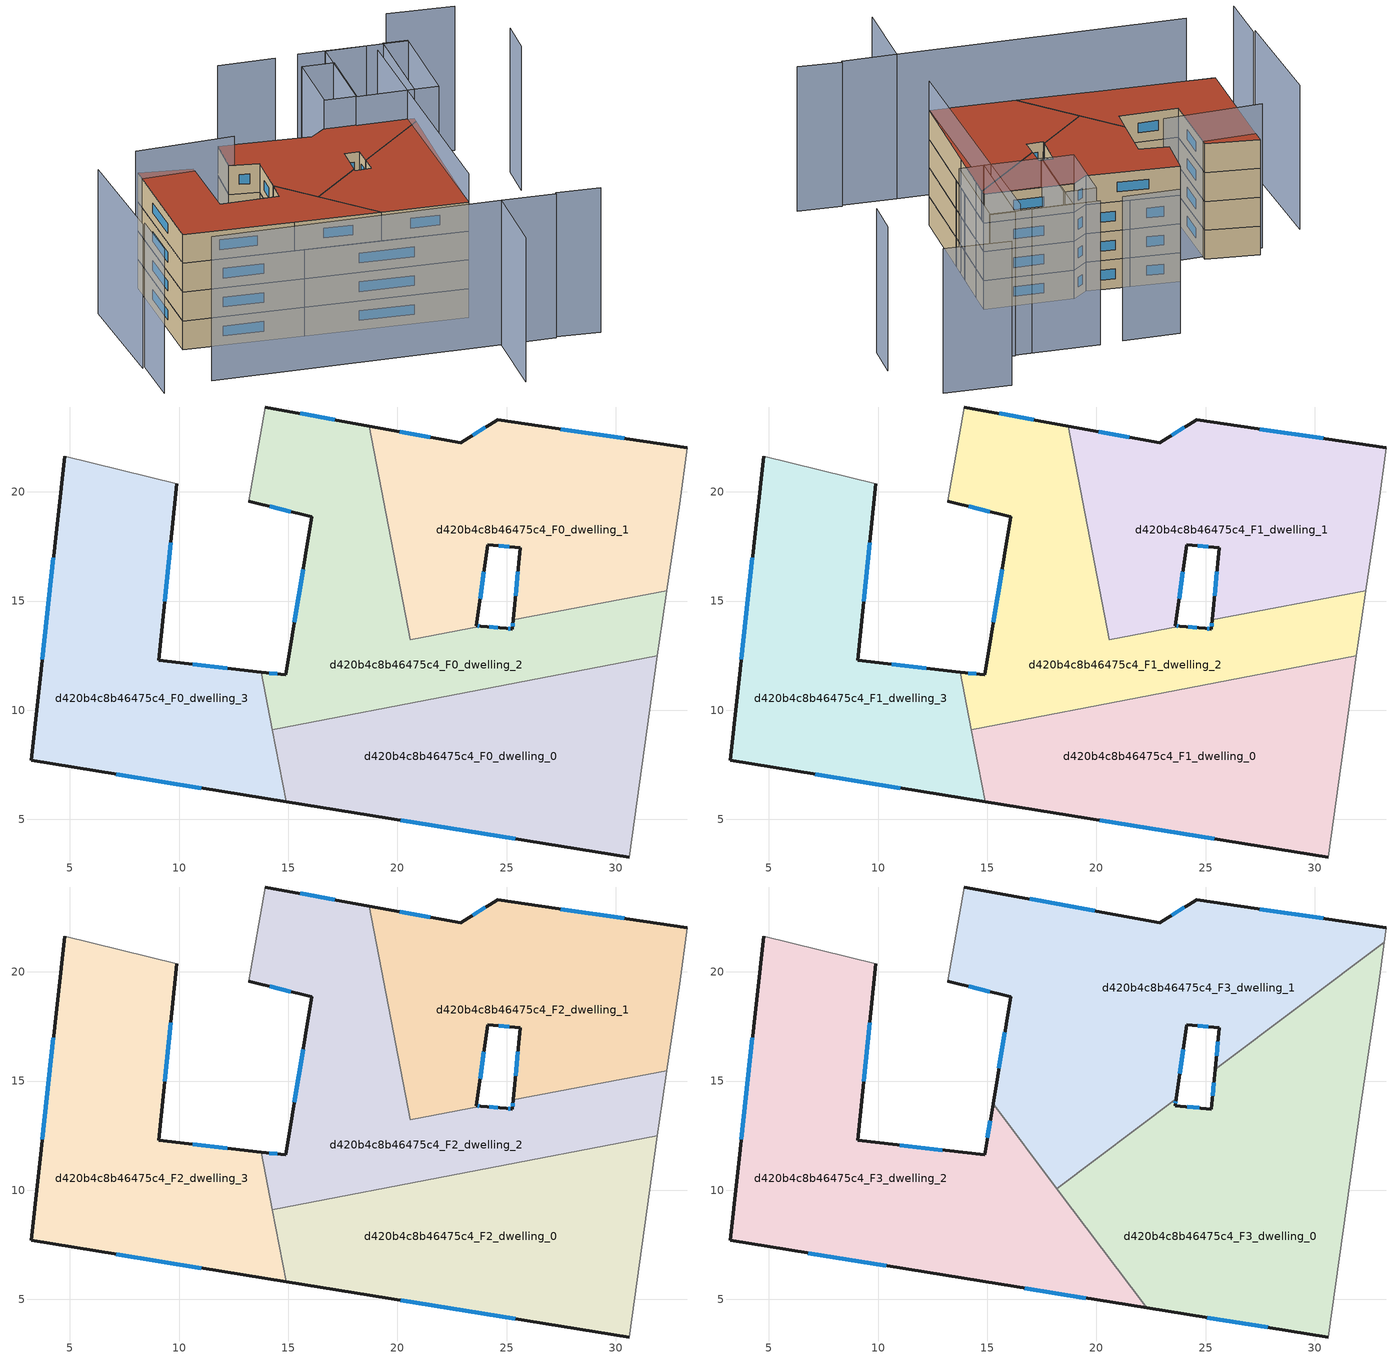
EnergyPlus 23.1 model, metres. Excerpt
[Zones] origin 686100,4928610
d420b4c8b46475c4_F0_dwelling_0
 floor ground (EU_floor_Construction): 31.91,12.5 30.63,3.28 14.9,5.8 14.27,9.11 z0
 wall outside (EU_wall_Construction): 14.9,5.8 30.63,3.28 z0:3
 wall adiabatic (EU_wall_Construction): 30.63,3.28 31.91,12.5 z0:3
 wall to d420b4c8b46475c4_F0_dwelling_2 (EU_wall_Construction): 31.91,12.5 14.27,9.11 z0:3
 wall to d420b4c8b46475c4_F0_dwelling_3 (EU_wall_Construction): 14.27,9.11 14.9,5.8 z0:3
 window (EU_Window_Construction): 20.15,4.96 25.39,4.12 z1:2
d420b4c8b46475c4_F0_dwelling_1
 floor ground (EU_floor_Construction): 33.28,22.01 32.94,19.45 32.34,15.48 25.31,14.13 25.63,17.44 24.14,17.59 23.61,13.87 23.83,13.85 20.59,13.22 18.71,23.01 22.9,22.25 24.59,23.3 z0
 wall outside (EU_wall_Construction): 33.28,22.01 24.59,23.3 22.9,22.25 18.71,23.01 / 23.83,13.85 23.61,13.87 24.14,17.59 25.63,17.44 25.31,14.13 z0:3
 wall adiabatic (EU_wall_Construction): 32.34,15.48 32.94,19.45 33.28,22.01 z0:3
 wall to d420b4c8b46475c4_F0_dwelling_2 (EU_wall_Construction): 25.31,14.13 32.34,15.48 / 18.71,23.01 20.59,13.22 23.83,13.85 z0:3
 window (EU_Window_Construction): 30.38,22.44 27.49,22.88 / 25.52,16.33 25.42,15.23 / 24.64,17.54 25.13,17.49 / 23.79,15.11 23.96,16.35 / 23.76,13.85 23.68,13.86 / 21.5,22.5 20.1,22.76 / 24.03,22.95 23.46,22.6 z1:2
d420b4c8b46475c4_F0_dwelling_2
 floor ground (EU_floor_Construction): 32.34,15.48 32.13,14.06 31.91,12.5 14.27,9.11 13.76,11.75 14.88,11.62 16.08,18.87 13.19,19.57 13.96,23.89 18.71,23.01 20.59,13.22 23.83,13.85 24.99,13.74 25.27,13.72 25.31,14.13 z0
 wall outside (EU_wall_Construction): 13.19,19.57 16.08,18.87 14.88,11.62 13.76,11.75 / 18.71,23.01 13.96,23.89 / 25.31,14.13 25.27,13.72 24.99,13.74 23.83,13.85 z0:3
 wall adiabatic (EU_wall_Construction): 13.96,23.89 13.19,19.57 / 31.91,12.5 32.13,14.06 32.34,15.48 z0:3
 wall to d420b4c8b46475c4_F0_dwelling_3 (EU_wall_Construction): 13.76,11.75 14.27,9.11 z0:3
 window (EU_Window_Construction): 14.15,19.33 15.12,19.1 / 17.12,23.31 15.54,23.6 / 24.6,13.78 24.21,13.81 / 25.17,13.72 25.08,13.73 / 25.3,13.99 25.28,13.85 / 14.51,11.66 14.14,11.7 / 15.68,16.45 15.28,14.03 z1:2
d420b4c8b46475c4_F0_dwelling_3
 floor ground (EU_floor_Construction): 9.89,20.38 9.07,12.29 13.76,11.75 14.9,5.8 3.23,7.7 4.76,21.63 z0
 wall outside (EU_wall_Construction): 13.76,11.75 9.07,12.29 9.89,20.38 / 4.76,21.63 3.23,7.7 14.9,5.8 z0:3
 wall adiabatic (EU_wall_Construction): 9.89,20.38 4.76,21.63 z0:3
 window (EU_Window_Construction): 9.34,14.98 9.62,17.68 / 12.2,11.93 10.63,12.11 / 7.12,7.06 11.01,6.43 / 4.25,16.98 3.74,12.34 z1:2
d420b4c8b46475c4_F1_dwelling_0
 floor to d420b4c8b46475c4_F0_dwelling_0 (EU_floor_Construction): 31.91,12.5 30.63,3.28 14.9,5.8 14.27,9.11 z3
 wall outside (EU_wall_Construction): 14.9,5.8 30.63,3.28 z3:6
 wall adiabatic (EU_wall_Construction): 30.63,3.28 31.91,12.5 z3:6
 wall to d420b4c8b46475c4_F1_dwelling_2 (EU_wall_Construction): 31.91,12.5 14.27,9.11 z3:6
 wall to d420b4c8b46475c4_F1_dwelling_3 (EU_wall_Construction): 14.27,9.11 14.9,5.8 z3:6
 window (EU_Window_Construction): 20.15,4.96 25.39,4.12 z4:5
d420b4c8b46475c4_F1_dwelling_1
 floor to d420b4c8b46475c4_F0_dwelling_1 (EU_floor_Construction): 33.28,22.01 32.94,19.45 32.34,15.48 25.31,14.13 25.63,17.44 24.14,17.59 23.61,13.87 23.83,13.85 20.59,13.22 18.71,23.01 22.9,22.25 24.59,23.3 z3
 wall outside (EU_wall_Construction): 33.28,22.01 24.59,23.3 22.9,22.25 18.71,23.01 / 23.83,13.85 23.61,13.87 24.14,17.59 25.63,17.44 25.31,14.13 z3:6
 wall adiabatic (EU_wall_Construction): 32.34,15.48 32.94,19.45 33.28,22.01 z3:6
 wall to d420b4c8b46475c4_F1_dwelling_2 (EU_wall_Construction): 25.31,14.13 32.34,15.48 / 18.71,23.01 20.59,13.22 23.83,13.85 z3:6
 window (EU_Window_Construction): 30.38,22.44 27.49,22.88 / 25.52,16.33 25.42,15.23 / 24.64,17.54 25.13,17.49 / 23.79,15.11 23.96,16.35 / 23.76,13.85 23.68,13.86 / 21.5,22.5 20.1,22.76 / 24.03,22.95 23.46,22.6 z4:5
d420b4c8b46475c4_F1_dwelling_2
 floor to d420b4c8b46475c4_F0_dwelling_2 (EU_floor_Construction): 32.34,15.48 32.13,14.06 31.91,12.5 14.27,9.11 13.76,11.75 14.88,11.62 16.08,18.87 13.19,19.57 13.96,23.89 18.71,23.01 20.59,13.22 23.83,13.85 24.99,13.74 25.27,13.72 25.31,14.13 z3
 wall outside (EU_wall_Construction): 13.19,19.57 16.08,18.87 14.88,11.62 13.76,11.75 / 18.71,23.01 13.96,23.89 / 25.31,14.13 25.27,13.72 24.99,13.74 23.83,13.85 z3:6
 wall adiabatic (EU_wall_Construction): 13.96,23.89 13.19,19.57 / 31.91,12.5 32.13,14.06 32.34,15.48 z3:6
 wall to d420b4c8b46475c4_F1_dwelling_3 (EU_wall_Construction): 13.76,11.75 14.27,9.11 z3:6
 window (EU_Window_Construction): 14.15,19.33 15.12,19.1 / 17.12,23.31 15.54,23.6 / 24.6,13.78 24.21,13.81 / 25.17,13.72 25.08,13.73 / 25.3,13.99 25.28,13.85 / 14.51,11.66 14.14,11.7 / 15.68,16.45 15.28,14.03 z4:5
d420b4c8b46475c4_F1_dwelling_3
 floor to d420b4c8b46475c4_F0_dwelling_3 (EU_floor_Construction): 9.89,20.38 9.07,12.29 13.76,11.75 14.9,5.8 3.23,7.7 4.76,21.63 z3
 wall outside (EU_wall_Construction): 13.76,11.75 9.07,12.29 9.89,20.38 / 4.76,21.63 3.23,7.7 14.9,5.8 z3:6
 wall adiabatic (EU_wall_Construction): 9.89,20.38 4.76,21.63 z3:6
 window (EU_Window_Construction): 9.34,14.98 9.62,17.68 / 12.2,11.93 10.63,12.11 / 7.12,7.06 11.01,6.43 / 4.25,16.98 3.74,12.34 z4:5
d420b4c8b46475c4_F2_dwelling_0
 floor to d420b4c8b46475c4_F1_dwelling_0 (EU_floor_Construction): 31.91,12.5 30.63,3.28 14.9,5.8 14.27,9.11 z6
 wall outside (EU_wall_Construction): 14.9,5.8 30.63,3.28 z6:9
 wall adiabatic (EU_wall_Construction): 30.63,3.28 31.91,12.5 z6:9
 wall to d420b4c8b46475c4_F2_dwelling_2 (EU_wall_Construction): 31.91,12.5 14.27,9.11 z6:9
 wall to d420b4c8b46475c4_F2_dwelling_3 (EU_wall_Construction): 14.27,9.11 14.9,5.8 z6:9
 window (EU_Window_Construction): 20.15,4.96 25.39,4.12 z7:8
d420b4c8b46475c4_F2_dwelling_1
 floor to d420b4c8b46475c4_F1_dwelling_1 (EU_floor_Construction): 33.28,22.01 32.94,19.45 32.34,15.48 25.31,14.13 25.63,17.44 24.14,17.59 23.61,13.87 23.83,13.85 20.59,13.22 18.71,23.01 22.9,22.25 24.59,23.3 z6
 wall outside (EU_wall_Construction): 33.28,22.01 24.59,23.3 22.9,22.25 18.71,23.01 / 23.83,13.85 23.61,13.87 24.14,17.59 25.63,17.44 25.31,14.13 z6:9
 wall adiabatic (EU_wall_Construction): 32.34,15.48 32.94,19.45 33.28,22.01 z6:9
 wall to d420b4c8b46475c4_F2_dwelling_2 (EU_wall_Construction): 25.31,14.13 32.34,15.48 / 18.71,23.01 20.59,13.22 23.83,13.85 z6:9
 window (EU_Window_Construction): 30.38,22.44 27.49,22.88 / 25.52,16.33 25.42,15.23 / 24.64,17.54 25.13,17.49 / 23.79,15.11 23.96,16.35 / 23.76,13.85 23.68,13.86 / 21.5,22.5 20.1,22.76 / 24.03,22.95 23.46,22.6 z7:8
d420b4c8b46475c4_F2_dwelling_2
 floor to d420b4c8b46475c4_F1_dwelling_2 (EU_floor_Construction): 32.34,15.48 32.13,14.06 31.91,12.5 14.27,9.11 13.76,11.75 14.88,11.62 16.08,18.87 13.19,19.57 13.96,23.89 18.71,23.01 20.59,13.22 23.83,13.85 24.99,13.74 25.27,13.72 25.31,14.13 z6
 wall outside (EU_wall_Construction): 13.19,19.57 16.08,18.87 14.88,11.62 13.76,11.75 / 18.71,23.01 13.96,23.89 / 25.31,14.13 25.27,13.72 24.99,13.74 23.83,13.85 z6:9
 wall adiabatic (EU_wall_Construction): 13.96,23.89 13.19,19.57 / 31.91,12.5 32.13,14.06 32.34,15.48 z6:9
 wall to d420b4c8b46475c4_F2_dwelling_3 (EU_wall_Construction): 13.76,11.75 14.27,9.11 z6:9
 window (EU_Window_Construction): 14.15,19.33 15.12,19.1 / 17.12,23.31 15.54,23.6 / 24.6,13.78 24.21,13.81 / 25.17,13.72 25.08,13.73 / 25.3,13.99 25.28,13.85 / 14.51,11.66 14.14,11.7 / 15.68,16.45 15.28,14.03 z7:8
d420b4c8b46475c4_F2_dwelling_3
 floor to d420b4c8b46475c4_F1_dwelling_3 (EU_floor_Construction): 9.89,20.38 9.07,12.29 13.76,11.75 14.9,5.8 3.23,7.7 4.76,21.63 z6
 wall outside (EU_wall_Construction): 13.76,11.75 9.07,12.29 9.89,20.38 / 4.76,21.63 3.23,7.7 14.9,5.8 z6:9
 wall adiabatic (EU_wall_Construction): 9.89,20.38 4.76,21.63 z6:9
 window (EU_Window_Construction): 9.34,14.98 9.62,17.68 / 12.2,11.93 10.63,12.11 / 7.12,7.06 11.01,6.43 / 4.25,16.98 3.74,12.34 z7:8
d420b4c8b46475c4_F3_dwelling_0
 floor to d420b4c8b46475c4_F2_dwelling_0 (EU_floor_Construction): 31.91,12.5 30.63,3.28 22.3,4.61 18.33,9.89 z9
 floor to d420b4c8b46475c4_F2_dwelling_2 (EU_floor_Construction): 32.34,15.48 32.13,14.06 31.91,12.5 18.33,9.89 18.19,10.07 23,13.69 23.83,13.85 25.27,13.72 25.31,14.13 z9
 floor to d420b4c8b46475c4_F2_dwelling_1 (EU_floor_Construction): 33.19,21.36 32.94,19.45 32.34,15.48 25.31,14.13 25.44,15.53 z9; 23.65,14.18 23.61,13.87 23.83,13.85 23,13.69 z9
 wall outside (EU_wall_Construction): 23.65,14.18 23.61,13.87 / 25.44,15.53 25.27,13.72 23.61,13.87 / 22.3,4.61 30.63,3.28 z9:12
 wall adiabatic (EU_wall_Construction): 30.63,3.28 32.13,14.06 32.94,19.45 33.19,21.36 z9:12
 wall to d420b4c8b46475c4_F3_dwelling_1 (EU_wall_Construction): 33.19,21.36 25.44,15.53 / 23.65,14.18 18.19,10.07 z9:12
 wall to d420b4c8b46475c4_F3_dwelling_2 (EU_wall_Construction): 18.19,10.07 22.3,4.61 z9:12
 window (EU_Window_Construction): 23.64,14.08 23.62,13.97 / 24.72,13.77 24.16,13.82 / 25.39,14.92 25.33,14.32 / 25.08,4.17 27.85,3.72 z10:11
 roof outside (EU_roof_Construction): 30.63,3.28 32.13,14.06 32.94,19.45 33.19,21.36 25.44,15.53 25.27,13.72 23.61,13.87 23.65,14.18 18.19,10.07 22.3,4.61 z12
d420b4c8b46475c4_F3_dwelling_1
 floor to d420b4c8b46475c4_F2_dwelling_1 (EU_floor_Construction): 33.28,22.01 33.19,21.36 25.44,15.53 25.63,17.44 24.14,17.59 23.65,14.18 23,13.69 20.59,13.22 18.71,23.01 22.9,22.25 24.59,23.3 z9
 floor to d420b4c8b46475c4_F2_dwelling_2 (EU_floor_Construction): 18.71,23.01 20.59,13.22 23,13.69 18.19,10.07 15.27,13.96 16.08,18.87 13.19,19.57 13.96,23.89 z9
 wall outside (EU_wall_Construction): 13.19,19.57 16.08,18.87 15.27,13.96 / 33.28,22.01 24.59,23.3 22.9,22.25 13.96,23.89 / 23.65,14.18 23.66,14.22 24.14,17.59 25.63,17.44 25.44,15.53 z9:12
 wall adiabatic (EU_wall_Construction): 13.96,23.89 13.19,19.57 / 33.19,21.36 33.28,22.01 z9:12
 wall to d420b4c8b46475c4_F3_dwelling_2 (EU_wall_Construction): 15.27,13.96 18.19,10.07 z9:12
 window (EU_Window_Construction): 14.15,19.33 15.12,19.1 / 19.92,22.79 16.94,23.34 / 24.03,22.95 23.46,22.6 / 30.38,22.44 27.49,22.88 / 25.57,16.8 25.51,16.16 / 24.64,17.54 25.13,17.49 / 23.82,15.34 23.98,16.46 / 15.81,17.23 15.54,15.59 z10:11
 roof outside (EU_roof_Construction): 25.44,15.53 33.19,21.36 33.28,22.01 24.59,23.3 22.9,22.25 13.96,23.89 13.19,19.57 16.08,18.87 15.27,13.96 18.19,10.07 23.65,14.18 23.66,14.22 24.14,17.59 25.63,17.44 z12
d420b4c8b46475c4_F3_dwelling_2
 floor to d420b4c8b46475c4_F2_dwelling_0 (EU_floor_Construction): 18.33,9.89 22.3,4.61 14.9,5.8 14.27,9.11 z9
 floor to d420b4c8b46475c4_F2_dwelling_2 (EU_floor_Construction): 15.27,13.96 18.33,9.89 14.27,9.11 14.88,11.62 z9; 14.88,11.62 14.27,9.11 13.76,11.74 z9
 floor to d420b4c8b46475c4_F2_dwelling_3 (EU_floor_Construction): 9.89,20.38 9.07,12.29 13.76,11.74 14.9,5.8 3.23,7.7 4.76,21.63 z9
 wall outside (EU_wall_Construction): 15.27,13.96 14.88,11.62 9.07,12.29 9.89,20.38 / 4.76,21.63 3.23,7.7 13.94,5.96 22.3,4.61 z9:12
 wall adiabatic (EU_wall_Construction): 9.89,20.38 4.76,21.63 z9:12
 window (EU_Window_Construction): 9.34,14.98 9.62,17.68 / 12.94,11.84 11.01,12.06 / 15.14,13.18 15.01,12.4 / 16.73,5.51 19.52,5.06 / 6.8,7.12 10.37,6.54 / 4.25,16.98 3.74,12.34 z10:11
 roof outside (EU_roof_Construction): 22.3,4.61 15.27,13.96 14.88,11.62 9.07,12.29 9.89,20.38 4.76,21.63 3.23,7.7 13.94,5.96 z12
shading: 3.02,0.45 31.05,-3.29 / -1.56,5.65 -2.12,-0.17 / -0.86,18.01 -1.81,5.55 / 36.42,-3.82 40.68,-4.57 / 29.94,-11.61 31.05,-3.29 / 31.05,-3.29 36.39,-4 / 30.63,3.28 33.57,31.13 / 46.27,26.57 46.86,30.52 / 37,31.88 26.35,33.43 / 44.05,37.04 37.48,38.1 / 13.73,19.52 4,20.32 / 24.06,33.46 18.45,34.12 / 24.58,23.27 25.6,30.73 / 25.6,30.73 28.75,30.3 / 28.75,30.3 27.74,22.84 / 27.74,22.84 24.58,23.27 / 33.28,22.02 34.62,32.35 / 34.62,32.35 37.02,32.04 / 37.02,32.04 35.68,21.7 / 35.68,21.7 33.28,22.02 / 34.61,32.25 33.28,22.02 / 33.28,22.02 27.64,22.75 / 27.64,22.75 28.97,32.99 / 28.97,32.99 34.61,32.25 z0:15
[Building]
EU S2 Campaign: North Axis=0; Terrain=City; Solar Distribution=FullExterior
[Site:Location]
Bologna: Latitude=44.5; Longitude=11.25; Time Zone=1; Elevation=37
[SizingPeriod:WeatherFileDays]
AnnualSizingPeriod: Begin Month=1; Begin Day of Month=1; End Month=12; End Day of Month=31; Day of Week for Start Day=Monday; Use Weather File Daylight Saving Period=No; Use Weather File Rain and Snow Indicators=No
[MATERIAL]
EU_InternalMass_Material: Roughness=MediumRough; Thickness=0.1; Conductivity=1; Density=1800; Specific Heat=900; Thermal Absorptance=0.9; Solar Absorptance=0.7; Visible Absorptance=0.7
[MATERIAL:NOMASS] Roughness=MediumRough; Thermal Absorptance=0.9; Solar Absorptance=0.7; Visible Absorptance=0.7
Name | Thermal Resistance
EU_wall_NoMass | 0.937881
EU_roof_NoMass | 0.548572
EU_floor_NoMass | 0.71348
[WINDOWMATERIAL:SIMPLEGLAZINGSYSTEM]
EU_Window_SimpleGlazing: UFactor=4.25633; Solar Heat Gain Coefficient=0.85; Visible Transmittance=0.85
[CONSTRUCTION]
EU_wall_Construction: EU_wall_NoMass
EU_roof_Construction: EU_roof_NoMass
EU_floor_Construction: EU_floor_NoMass
EU_Window_Construction: EU_Window_SimpleGlazing
EU_InternalMass_Construction: EU_InternalMass_Material
[ZONE] Type=1; Multiplier=1; Ceiling Height=autocalculate; Floor Area=autocalculate; Part of Total Floor Area=Yes
Name | Volume
d420b4c8b46475c4_F0_dwelling_0; d420b4c8b46475c4_F1_dwelling_0; d420b4c8b46475c4_F2_dwelling_0 | 313.188
d420b4c8b46475c4_F3_dwelling_0 | 417.595
d420b4c8b46475c4_F0_dwelling_1 | 313.214
d420b4c8b46475c4_F1_dwelling_1; d420b4c8b46475c4_F2_dwelling_1 | 313.215
d420b4c8b46475c4_F3_dwelling_1 | 417.601
d420b4c8b46475c4_F0_dwelling_2; d420b4c8b46475c4_F1_dwelling_2; d420b4c8b46475c4_F2_dwelling_2 | 313.197
d420b4c8b46475c4_F3_dwelling_2 | 417.553
d420b4c8b46475c4_F0_dwelling_3; d420b4c8b46475c4_F1_dwelling_3; d420b4c8b46475c4_F2_dwelling_3 | 313.174
[INTERNALMASS] Construction=EU_InternalMass_Construction
Name | Zone or ZoneList | Surface Area
d420b4c8b46475c4_F0_dwelling_0_EU_InternalMass | d420b4c8b46475c4_F0_dwelling_0 | 104.393
d420b4c8b46475c4_F0_dwelling_1_EU_InternalMass | d420b4c8b46475c4_F0_dwelling_1 | 104.405
d420b4c8b46475c4_F0_dwelling_2_EU_InternalMass | d420b4c8b46475c4_F0_dwelling_2 | 104.4
d420b4c8b46475c4_F0_dwelling_3_EU_InternalMass | d420b4c8b46475c4_F0_dwelling_3 | 104.4
d420b4c8b46475c4_F1_dwelling_0_EU_InternalMass | d420b4c8b46475c4_F1_dwelling_0 | 104.393
d420b4c8b46475c4_F1_dwelling_1_EU_InternalMass | d420b4c8b46475c4_F1_dwelling_1 | 104.405
d420b4c8b46475c4_F1_dwelling_2_EU_InternalMass | d420b4c8b46475c4_F1_dwelling_2 | 104.4
d420b4c8b46475c4_F1_dwelling_3_EU_InternalMass | d420b4c8b46475c4_F1_dwelling_3 | 104.4
d420b4c8b46475c4_F2_dwelling_0_EU_InternalMass | d420b4c8b46475c4_F2_dwelling_0 | 104.393
d420b4c8b46475c4_F2_dwelling_1_EU_InternalMass | d420b4c8b46475c4_F2_dwelling_1 | 104.405
d420b4c8b46475c4_F2_dwelling_2_EU_InternalMass | d420b4c8b46475c4_F2_dwelling_2 | 104.4
d420b4c8b46475c4_F2_dwelling_3_EU_InternalMass | d420b4c8b46475c4_F2_dwelling_3 | 104.4
d420b4c8b46475c4_F3_dwelling_0_EU_InternalMass | d420b4c8b46475c4_F3_dwelling_0 | 139.202
d420b4c8b46475c4_F3_dwelling_1_EU_InternalMass | d420b4c8b46475c4_F3_dwelling_1 | 139.204
d420b4c8b46475c4_F3_dwelling_2_EU_InternalMass | d420b4c8b46475c4_F3_dwelling_2 | 139.198
[OTHEREQUIPMENT] Fuel Type=Electricity; Design Level Calculation Method=Watts/Area; Power per Zone Floor Area=1; Fraction Latent=0; Fraction Radiant=0; Fraction Lost=0; Carbon Dioxide Generation Rate=0; EndUse Subcategory=EU_Step8_InternalGains
Name | Zone or ZoneList or Space or SpaceList | Schedule
EU_Step8_InternalGain_d420b4c8b46475c4_F0_dwelling_0_f000 | d420b4c8b46475c4_F0_dwelling_0 | EU_Step8_GainSchedule_d420b4c8b46475c4_F0_dwelling_0_f000
EU_Step8_InternalGain_d420b4c8b46475c4_F0_dwelling_1_f000 | d420b4c8b46475c4_F0_dwelling_1 | EU_Step8_GainSchedule_d420b4c8b46475c4_F0_dwelling_1_f000
EU_Step8_InternalGain_d420b4c8b46475c4_F0_dwelling_2_f000 | d420b4c8b46475c4_F0_dwelling_2 | EU_Step8_GainSchedule_d420b4c8b46475c4_F0_dwelling_2_f000
EU_Step8_InternalGain_d420b4c8b46475c4_F0_dwelling_3_f000 | d420b4c8b46475c4_F0_dwelling_3 | EU_Step8_GainSchedule_d420b4c8b46475c4_F0_dwelling_3_f000
EU_Step8_InternalGain_d420b4c8b46475c4_F1_dwelling_0_f000 | d420b4c8b46475c4_F1_dwelling_0 | EU_Step8_GainSchedule_d420b4c8b46475c4_F1_dwelling_0_f000
EU_Step8_InternalGain_d420b4c8b46475c4_F1_dwelling_1_f000 | d420b4c8b46475c4_F1_dwelling_1 | EU_Step8_GainSchedule_d420b4c8b46475c4_F1_dwelling_1_f000
EU_Step8_InternalGain_d420b4c8b46475c4_F1_dwelling_2_f000 | d420b4c8b46475c4_F1_dwelling_2 | EU_Step8_GainSchedule_d420b4c8b46475c4_F1_dwelling_2_f000
EU_Step8_InternalGain_d420b4c8b46475c4_F1_dwelling_3_f000 | d420b4c8b46475c4_F1_dwelling_3 | EU_Step8_GainSchedule_d420b4c8b46475c4_F1_dwelling_3_f000
EU_Step8_InternalGain_d420b4c8b46475c4_F2_dwelling_0_f000 | d420b4c8b46475c4_F2_dwelling_0 | EU_Step8_GainSchedule_d420b4c8b46475c4_F2_dwelling_0_f000
EU_Step8_InternalGain_d420b4c8b46475c4_F2_dwelling_1_f000 | d420b4c8b46475c4_F2_dwelling_1 | EU_Step8_GainSchedule_d420b4c8b46475c4_F2_dwelling_1_f000
EU_Step8_InternalGain_d420b4c8b46475c4_F2_dwelling_2_f000 | d420b4c8b46475c4_F2_dwelling_2 | EU_Step8_GainSchedule_d420b4c8b46475c4_F2_dwelling_2_f000
EU_Step8_InternalGain_d420b4c8b46475c4_F2_dwelling_3_f000 | d420b4c8b46475c4_F2_dwelling_3 | EU_Step8_GainSchedule_d420b4c8b46475c4_F2_dwelling_3_f000
EU_Step8_InternalGain_d420b4c8b46475c4_F3_dwelling_0_f000 | d420b4c8b46475c4_F3_dwelling_0 | EU_Step8_GainSchedule_d420b4c8b46475c4_F3_dwelling_0_f000
EU_Step8_InternalGain_d420b4c8b46475c4_F3_dwelling_1_f000 | d420b4c8b46475c4_F3_dwelling_1 | EU_Step8_GainSchedule_d420b4c8b46475c4_F3_dwelling_1_f000
EU_Step8_InternalGain_d420b4c8b46475c4_F3_dwelling_2_f000 | d420b4c8b46475c4_F3_dwelling_2 | EU_Step8_GainSchedule_d420b4c8b46475c4_F3_dwelling_2_f000
[ZONEVENTILATION:DESIGNFLOWRATE] Schedule=EU_AlwaysOn; Design Flow Rate Calculation Method=AirChanges/Hour; Air Changes per Hour=0.687892; Ventilation Type=Natural; Fan Pressure Rise=0; Fan Total Efficiency=1; Constant Term Coefficient=1; Temperature Term Coefficient=0; Velocity Term Coefficient=0; Velocity Squared Term Coefficient=0; Minimum Indoor Temperature=-100; Maximum Indoor Temperature=100; Delta Temperature=-100; Minimum Outdoor Temperature=-100; Maximum Outdoor Temperature=100; Maximum Wind Speed=40
Name | Zone or ZoneList or Space or SpaceList
EU_ConstantAir_d420b4c8b46475c4_F0_dwelling_0 | d420b4c8b46475c4_F0_dwelling_0
EU_ConstantAir_d420b4c8b46475c4_F0_dwelling_1 | d420b4c8b46475c4_F0_dwelling_1
EU_ConstantAir_d420b4c8b46475c4_F0_dwelling_2 | d420b4c8b46475c4_F0_dwelling_2
EU_ConstantAir_d420b4c8b46475c4_F0_dwelling_3 | d420b4c8b46475c4_F0_dwelling_3
EU_ConstantAir_d420b4c8b46475c4_F1_dwelling_0 | d420b4c8b46475c4_F1_dwelling_0
EU_ConstantAir_d420b4c8b46475c4_F1_dwelling_1 | d420b4c8b46475c4_F1_dwelling_1
EU_ConstantAir_d420b4c8b46475c4_F1_dwelling_2 | d420b4c8b46475c4_F1_dwelling_2
EU_ConstantAir_d420b4c8b46475c4_F1_dwelling_3 | d420b4c8b46475c4_F1_dwelling_3
EU_ConstantAir_d420b4c8b46475c4_F2_dwelling_0 | d420b4c8b46475c4_F2_dwelling_0
EU_ConstantAir_d420b4c8b46475c4_F2_dwelling_1 | d420b4c8b46475c4_F2_dwelling_1
EU_ConstantAir_d420b4c8b46475c4_F2_dwelling_2 | d420b4c8b46475c4_F2_dwelling_2
EU_ConstantAir_d420b4c8b46475c4_F2_dwelling_3 | d420b4c8b46475c4_F2_dwelling_3
EU_ConstantAir_d420b4c8b46475c4_F3_dwelling_0 | d420b4c8b46475c4_F3_dwelling_0
EU_ConstantAir_d420b4c8b46475c4_F3_dwelling_1 | d420b4c8b46475c4_F3_dwelling_1
EU_ConstantAir_d420b4c8b46475c4_F3_dwelling_2 | d420b4c8b46475c4_F3_dwelling_2
[HVACTEMPLATE:THERMOSTAT] Constant Heating Setpoint=20; Constant Cooling Setpoint=50
EU_HeatOnly_d420b4c8b46475c4_F0_dwelling_0; EU_HeatOnly_d420b4c8b46475c4_F0_dwelling_1; EU_HeatOnly_d420b4c8b46475c4_F0_dwelling_2; EU_HeatOnly_d420b4c8b46475c4_F0_dwelling_3; EU_HeatOnly_d420b4c8b46475c4_F1_dwelling_0; EU_HeatOnly_d420b4c8b46475c4_F1_dwelling_1; EU_HeatOnly_d420b4c8b46475c4_F1_dwelling_2; EU_HeatOnly_d420b4c8b46475c4_F1_dwelling_3; EU_HeatOnly_d420b4c8b46475c4_F2_dwelling_0; EU_HeatOnly_d420b4c8b46475c4_F2_dwelling_1; EU_HeatOnly_d420b4c8b46475c4_F2_dwelling_2; EU_HeatOnly_d420b4c8b46475c4_F2_dwelling_3; EU_HeatOnly_d420b4c8b46475c4_F3_dwelling_0; EU_HeatOnly_d420b4c8b46475c4_F3_dwelling_1; EU_HeatOnly_d420b4c8b46475c4_F3_dwelling_2
[HVACTEMPLATE:ZONE:IDEALLOADSAIRSYSTEM] System Availability Schedule=EU_AlwaysOn; Maximum Heating Supply Air Temperature=50; Minimum Cooling Supply Air Temperature=13; Maximum Heating Supply Air Humidity Ratio=0.0156; Minimum Cooling Supply Air Humidity Ratio=0.0077; Heating Limit=NoLimit; Cooling Limit=NoLimit; Heating Availability Schedule=EU_AlwaysOn; Cooling Availability Schedule=EU_CoolingOff; Dehumidification Control Type=ConstantSensibleHeatRatio; Cooling Sensible Heat Ratio=0.7; Dehumidification Setpoint=60; Humidification Control Type=None; Humidification Setpoint=30; Outdoor Air Method=None; Outdoor Air Flow Rate per Person=0.00944; Outdoor Air Flow Rate per Zone Floor Area=0; Outdoor Air Flow Rate per Zone=0; Demand Controlled Ventilation Type=None; Outdoor Air Economizer Type=NoEconomizer; Heat Recovery Type=None; Sensible Heat Recovery Effectiveness=0.7; Latent Heat Recovery Effectiveness=0.65
Name | Template Thermostat
d420b4c8b46475c4_F0_dwelling_0 | EU_HeatOnly_d420b4c8b46475c4_F0_dwelling_0
d420b4c8b46475c4_F0_dwelling_1 | EU_HeatOnly_d420b4c8b46475c4_F0_dwelling_1
d420b4c8b46475c4_F0_dwelling_2 | EU_HeatOnly_d420b4c8b46475c4_F0_dwelling_2
d420b4c8b46475c4_F0_dwelling_3 | EU_HeatOnly_d420b4c8b46475c4_F0_dwelling_3
d420b4c8b46475c4_F1_dwelling_0 | EU_HeatOnly_d420b4c8b46475c4_F1_dwelling_0
d420b4c8b46475c4_F1_dwelling_1 | EU_HeatOnly_d420b4c8b46475c4_F1_dwelling_1
d420b4c8b46475c4_F1_dwelling_2 | EU_HeatOnly_d420b4c8b46475c4_F1_dwelling_2
d420b4c8b46475c4_F1_dwelling_3 | EU_HeatOnly_d420b4c8b46475c4_F1_dwelling_3
d420b4c8b46475c4_F2_dwelling_0 | EU_HeatOnly_d420b4c8b46475c4_F2_dwelling_0
d420b4c8b46475c4_F2_dwelling_1 | EU_HeatOnly_d420b4c8b46475c4_F2_dwelling_1
d420b4c8b46475c4_F2_dwelling_2 | EU_HeatOnly_d420b4c8b46475c4_F2_dwelling_2
d420b4c8b46475c4_F2_dwelling_3 | EU_HeatOnly_d420b4c8b46475c4_F2_dwelling_3
d420b4c8b46475c4_F3_dwelling_0 | EU_HeatOnly_d420b4c8b46475c4_F3_dwelling_0
d420b4c8b46475c4_F3_dwelling_1 | EU_HeatOnly_d420b4c8b46475c4_F3_dwelling_1
d420b4c8b46475c4_F3_dwelling_2 | EU_HeatOnly_d420b4c8b46475c4_F3_dwelling_2
[SIZING:ZONE] Zone Cooling Design Supply Air Temperature Input Method=SupplyAirTemperature; Zone Cooling Design Supply Air Temperature=13; Zone Heating Design Supply Air Temperature Input Method=SupplyAirTemperature; Zone Heating Design Supply Air Temperature=50; Zone Cooling Design Supply Air Humidity Ratio=0.008; Zone Heating Design Supply Air Humidity Ratio=0.008; Cooling Design Air Flow Method=DesignDay; Cooling Design Air Flow Rate=0; Cooling Minimum Air Flow per Zone Floor Area=0.000762; Cooling Minimum Air Flow=0; Cooling Minimum Air Flow Fraction=0.2; Heating Design Air Flow Method=DesignDay; Heating Design Air Flow Rate=0; Heating Maximum Air Flow per Zone Floor Area=0.002032; Heating Maximum Air Flow=0.141576; Heating Maximum Air Flow Fraction=0.3; Account for Dedicated Outdoor Air System=No; Dedicated Outdoor Air System Control Strategy=NeutralSupplyAir; Dedicated Outdoor Air Low Setpoint Temperature for Design=autosize; Dedicated Outdoor Air High Setpoint Temperature for Design=autosize; Zone Load Sizing Method=Sensible Load Only No Latent Load; Zone Latent Cooling Design Supply Air Humidity Ratio Input Method=HumidityRatioDifference; Zone Cooling Design Supply Air Humidity Ratio Difference=0.005; Zone Latent Heating Design Supply Air Humidity Ratio Input Method=HumidityRatioDifference; Zone Humidification Design Supply Air Humidity Ratio Difference=0.005
d420b4c8b46475c4_F0_dwelling_0; d420b4c8b46475c4_F0_dwelling_1; d420b4c8b46475c4_F0_dwelling_2; d420b4c8b46475c4_F0_dwelling_3; d420b4c8b46475c4_F1_dwelling_0; d420b4c8b46475c4_F1_dwelling_1; d420b4c8b46475c4_F1_dwelling_2; d420b4c8b46475c4_F1_dwelling_3; d420b4c8b46475c4_F2_dwelling_0; d420b4c8b46475c4_F2_dwelling_1; d420b4c8b46475c4_F2_dwelling_2; d420b4c8b46475c4_F2_dwelling_3; d420b4c8b46475c4_F3_dwelling_0; d420b4c8b46475c4_F3_dwelling_1; d420b4c8b46475c4_F3_dwelling_2
[SCHEDULE:CONSTANT]
Name | Hourly Value
EU_AlwaysOn | 1
EU_CoolingOff | 0
[SCHEDULE:FILE] Column Number=1; Rows to Skip at Top=0; Number of Hours of Data=8760; Column Separator=Comma; Interpolate to Timestep=No; Minutes per Item=60; Adjust Schedule for Daylight Savings=Yes
Name | File
EU_Step8_GainSchedule_d420b4c8b46475c4_F0_dwelling_0_f000 | ../../schedules/d420b4c8b46475c4/d420b4c8b46475c4_F0_dwelling_0_f000_gain.csv
EU_Step8_GainSchedule_d420b4c8b46475c4_F0_dwelling_1_f000 | ../../schedules/d420b4c8b46475c4/d420b4c8b46475c4_F0_dwelling_1_f000_gain.csv
EU_Step8_GainSchedule_d420b4c8b46475c4_F0_dwelling_2_f000 | ../../schedules/d420b4c8b46475c4/d420b4c8b46475c4_F0_dwelling_2_f000_gain.csv
EU_Step8_GainSchedule_d420b4c8b46475c4_F0_dwelling_3_f000 | ../../schedules/d420b4c8b46475c4/d420b4c8b46475c4_F0_dwelling_3_f000_gain.csv
EU_Step8_GainSchedule_d420b4c8b46475c4_F1_dwelling_0_f000 | ../../schedules/d420b4c8b46475c4/d420b4c8b46475c4_F1_dwelling_0_f000_gain.csv
EU_Step8_GainSchedule_d420b4c8b46475c4_F1_dwelling_1_f000 | ../../schedules/d420b4c8b46475c4/d420b4c8b46475c4_F1_dwelling_1_f000_gain.csv
EU_Step8_GainSchedule_d420b4c8b46475c4_F1_dwelling_2_f000 | ../../schedules/d420b4c8b46475c4/d420b4c8b46475c4_F1_dwelling_2_f000_gain.csv
EU_Step8_GainSchedule_d420b4c8b46475c4_F1_dwelling_3_f000 | ../../schedules/d420b4c8b46475c4/d420b4c8b46475c4_F1_dwelling_3_f000_gain.csv
EU_Step8_GainSchedule_d420b4c8b46475c4_F2_dwelling_0_f000 | ../../schedules/d420b4c8b46475c4/d420b4c8b46475c4_F2_dwelling_0_f000_gain.csv
EU_Step8_GainSchedule_d420b4c8b46475c4_F2_dwelling_1_f000 | ../../schedules/d420b4c8b46475c4/d420b4c8b46475c4_F2_dwelling_1_f000_gain.csv
EU_Step8_GainSchedule_d420b4c8b46475c4_F2_dwelling_2_f000 | ../../schedules/d420b4c8b46475c4/d420b4c8b46475c4_F2_dwelling_2_f000_gain.csv
EU_Step8_GainSchedule_d420b4c8b46475c4_F2_dwelling_3_f000 | ../../schedules/d420b4c8b46475c4/d420b4c8b46475c4_F2_dwelling_3_f000_gain.csv
EU_Step8_GainSchedule_d420b4c8b46475c4_F3_dwelling_0_f000 | ../../schedules/d420b4c8b46475c4/d420b4c8b46475c4_F3_dwelling_0_f000_gain.csv
EU_Step8_GainSchedule_d420b4c8b46475c4_F3_dwelling_1_f000 | ../../schedules/d420b4c8b46475c4/d420b4c8b46475c4_F3_dwelling_1_f000_gain.csv
EU_Step8_GainSchedule_d420b4c8b46475c4_F3_dwelling_2_f000 | ../../schedules/d420b4c8b46475c4/d420b4c8b46475c4_F3_dwelling_2_f000_gain.csv
